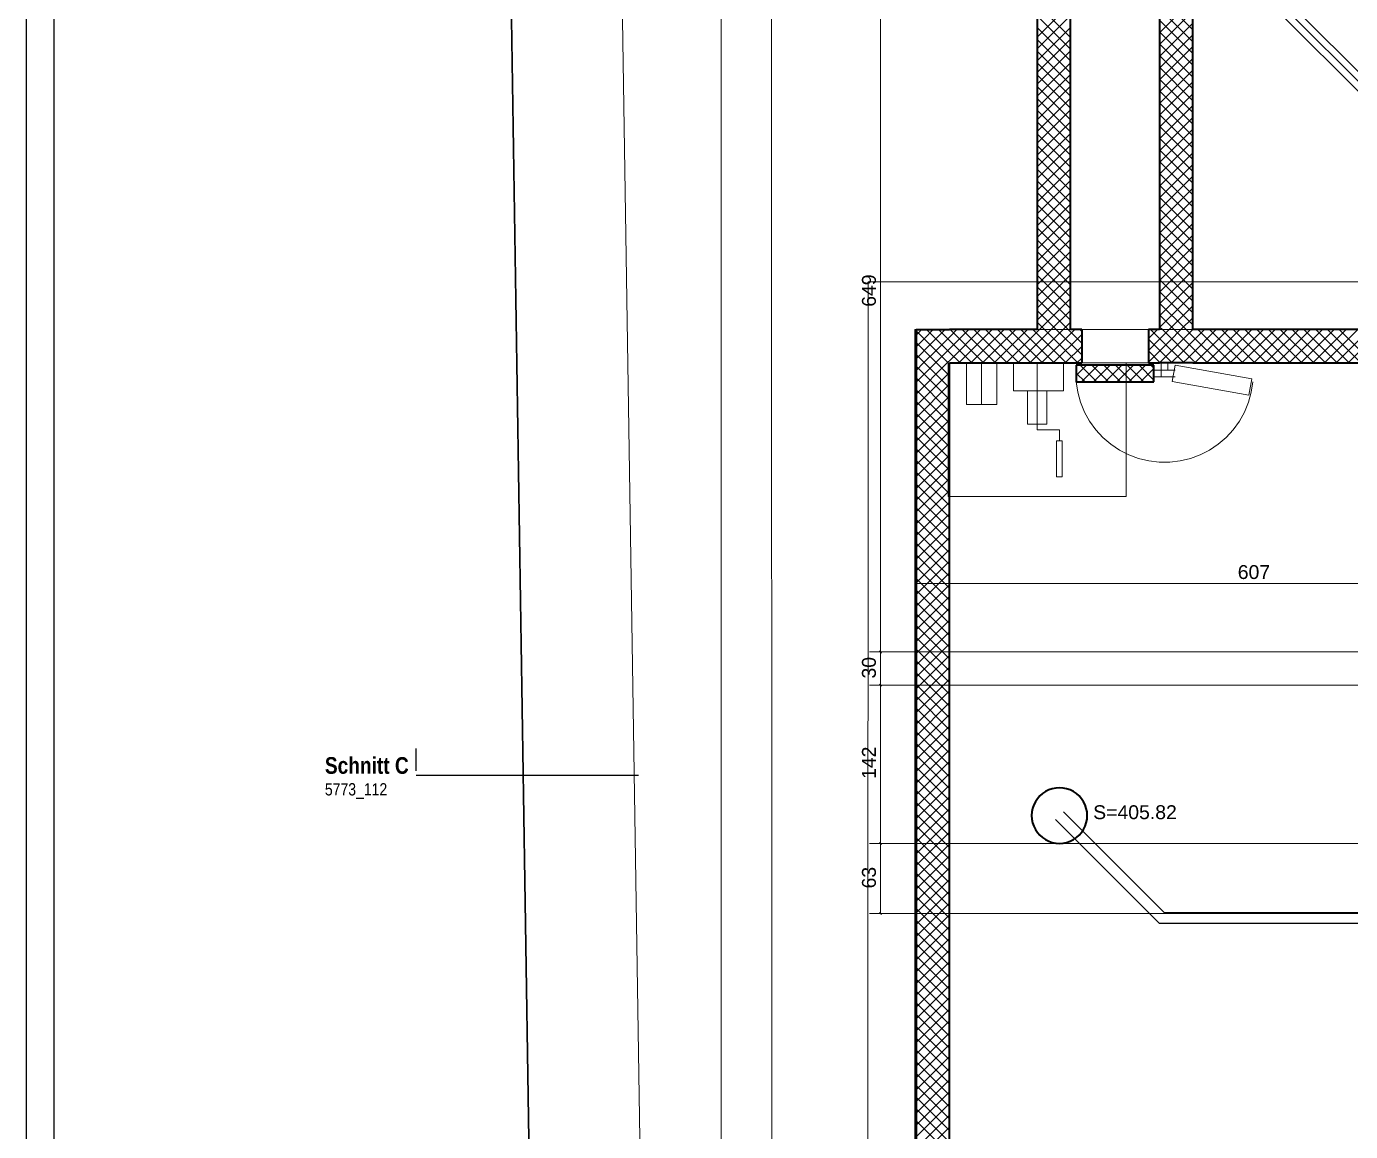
# Model space of a CAD drawing. Extents: x -1 to 1342, y -35 to 723.
# Drawn here: x 0 to 238.2, y 248.7 to 447.6 of the extents above; entities that cross this region are included whole.
import ezdxf
from ezdxf.lldxf.tags import DXFTag

# ---------------------------------------------------------------- set-up
doc = ezdxf.new("R2010")
doc.units = 0
doc.layers.get('0').update_dxf_attribs({"lineweight": 18})
for name, color, linetype, lineweight in [('-1._UG_2_005 Situation', 7, 'Continuous', 18), ('-1._UG_3_000-3 Kataster Parzellengrenzen', 7, 'Continuous', 25), ('-1._UG_3_005 Türen_Tore Neu', 7, 'Continuous', 25), ('-1._UG_3_010 Aussenwände Bauteilschraffuren Neu', 7, 'Continuous', 25), ('-1._UG_3_010 Aussenwände Neu', 7, 'Continuous', 25), ('-1._UG_3_010 Fenster Neu', 7, 'Continuous', 25), ('-1._UG_3_015 Innenwände Bauteilschraffuren Neu', 7, 'Continuous', 25), ('-1._UG_3_015 Innenwände Neu', 7, 'Continuous', 25), ('-1._UG_3_027 Oberhalb Neu', 7, 'Continuous', 25), ('-1._UG_3_035 Decken Neu', 7, 'Continuous', 25), ('-1._UG_3_200 Schnittlinien', 7, 'Continuous', 25)]:
    doc.layers.add(name, color=color, linetype=linetype, lineweight=lineweight)
for name, color, linetype, lineweight, true_color in [('GP_Kopf', 7, 'Continuous', 25, 0xffff80), ('H_Erdsondenbohrung', 7, 'Continuous', 35, 0xff6600), ('H_Sole_RL', 7, 'Nova_107-A0SKLQJ9LL', 25, 0xaf5f5f), ('H_Sole_VL', 7, 'Continuous', 25, 0x6d3636), ('S_Schmutzwasser', 7, 'Continuous', 18, 0xcc6600), ('S_Schmutzwasser-A0SKLQJALL', 7, 'Continuous', 18, 0xcc6600), ('S_Schmutzwasser@DELETE-EINSTRICH', 7, 'Continuous', 18, 0xcc6600), ('X_Geometrie', 3, 'Continuous', 18, 0x00ff00), ('X_Mass', 7, 'Continuous', 18, 0x0080ff)]:
    doc.layers.add(name, color=color, linetype=linetype, lineweight=lineweight, true_color=true_color)
doc.styles.get("Standard").update_dxf_attribs({"font": 'arial.ttf'})
tags = doc.linetypes.add('efa_dash (2)', pattern=[3, 1.5, -1.5]).pattern_tags.tags
tags[6:7] = [DXFTag(74, 4), DXFTag(75, 0), DXFTag(340, '0'), DXFTag(46, 1.0), DXFTag(50, 0.0), DXFTag(44, 0.0), DXFTag(45, 0.0)]
tags[4:5] = [DXFTag(74, 4), DXFTag(75, 0), DXFTag(340, '0'), DXFTag(46, 1.0), DXFTag(50, 0.0), DXFTag(44, 0.0), DXFTag(45, 0.0)]
tags = doc.linetypes.add('Nova_107-A0SKLQJ9LL', pattern=[12, 4, -4, 4]).pattern_tags.tags
tags[8:9] = [DXFTag(74, 4), DXFTag(75, 0), DXFTag(340, '0'), DXFTag(46, 0.0), DXFTag(50, 0.0), DXFTag(44, 0.0), DXFTag(45, 0.0)]
tags[6:7] = [DXFTag(74, 4), DXFTag(75, 0), DXFTag(340, '0'), DXFTag(46, 0.0), DXFTag(50, 0.0), DXFTag(44, 0.0), DXFTag(45, 0.0)]
tags[4:5] = [DXFTag(74, 4), DXFTag(75, 0), DXFTag(340, '0'), DXFTag(46, 0.0), DXFTag(50, 0.0), DXFTag(44, 0.0), DXFTag(45, 0.0)]
tags = doc.linetypes.add('Strich 1_0.5mm', pattern=[0.0055, 0.005, -0.0005]).pattern_tags.tags
tags[6:7] = [DXFTag(74, 4), DXFTag(75, 0), DXFTag(340, '0'), DXFTag(46, 1.0), DXFTag(50, 0.0), DXFTag(44, 0.0), DXFTag(45, 0.0)]
tags[4:5] = [DXFTag(74, 4), DXFTag(75, 0), DXFTag(340, '0'), DXFTag(46, 1.0), DXFTag(50, 0.0), DXFTag(44, 0.0), DXFTag(45, 0.0)]
tags = doc.linetypes.add('Strich 1_0.5mm-A0SKLQRWLL', pattern=[0.0055, 0.005, -0.0005]).pattern_tags.tags
tags[6:7] = [DXFTag(74, 4), DXFTag(75, 0), DXFTag(340, '0'), DXFTag(46, 1.0), DXFTag(50, 0.0), DXFTag(44, 0.0), DXFTag(45, 0.0)]
tags[4:5] = [DXFTag(74, 4), DXFTag(75, 0), DXFTag(340, '0'), DXFTag(46, 1.0), DXFTag(50, 0.0), DXFTag(44, 0.0), DXFTag(45, 0.0)]
tags = doc.linetypes.add('Strich 2_1mm-A0SKLQRVLL', pattern=[0.003, 0.002, -0.001]).pattern_tags.tags
tags[6:7] = [DXFTag(74, 4), DXFTag(75, 0), DXFTag(340, '0'), DXFTag(46, 1.0), DXFTag(50, 0.0), DXFTag(44, 0.0), DXFTag(45, 0.0)]
tags[4:5] = [DXFTag(74, 4), DXFTag(75, 0), DXFTag(340, '0'), DXFTag(46, 1.0), DXFTag(50, 0.0), DXFTag(44, 0.0), DXFTag(45, 0.0)]
tags = doc.linetypes.add('Strich 3_1mm Kanten', pattern=[0.004, 0.003, -0.001]).pattern_tags.tags
tags[6:7] = [DXFTag(74, 4), DXFTag(75, 0), DXFTag(340, '0'), DXFTag(46, 1.0), DXFTag(50, 0.0), DXFTag(44, 0.0), DXFTag(45, 0.0)]
tags[4:5] = [DXFTag(74, 4), DXFTag(75, 0), DXFTag(340, '0'), DXFTag(46, 1.0), DXFTag(50, 0.0), DXFTag(44, 0.0), DXFTag(45, 0.0)]
tags = doc.linetypes.add('STRICHLINIE2', pattern=[9.525, 6.35, -3.175]).pattern_tags.tags
tags[6:7] = [DXFTag(74, 4), DXFTag(75, 0), DXFTag(340, '0'), DXFTag(46, 0.0), DXFTag(50, 0.0), DXFTag(44, 0.0), DXFTag(45, 0.0)]
tags[4:5] = [DXFTag(74, 4), DXFTag(75, 0), DXFTag(340, '0'), DXFTag(46, 0.0), DXFTag(50, 0.0), DXFTag(44, 0.0), DXFTag(45, 0.0)]
tags = doc.linetypes.add('Strichpunkt 3_1_1mm Achsen', pattern=[0.005, 0.003, -0.001, 0, -0.001]).pattern_tags.tags
tags[10:11] = [DXFTag(74, 4), DXFTag(75, 0), DXFTag(340, '0'), DXFTag(46, 1.0), DXFTag(50, 0.0), DXFTag(44, 0.0), DXFTag(45, 0.0)]
tags[8:9] = [DXFTag(74, 4), DXFTag(75, 0), DXFTag(340, '0'), DXFTag(46, 1.0), DXFTag(50, 0.0), DXFTag(44, 0.0), DXFTag(45, 0.0)]
tags[6:7] = [DXFTag(74, 4), DXFTag(75, 0), DXFTag(340, '0'), DXFTag(46, 1.0), DXFTag(50, 0.0), DXFTag(44, 0.0), DXFTag(45, 0.0)]
tags[4:5] = [DXFTag(74, 4), DXFTag(75, 0), DXFTag(340, '0'), DXFTag(46, 1.0), DXFTag(50, 0.0), DXFTag(44, 0.0), DXFTag(45, 0.0)]
tags = doc.linetypes.add('Strichpunkt 6_2_2mm Schnitt', pattern=[0.5, 0.3, -0.1, 0, -0.1]).pattern_tags.tags
tags[10:11] = [DXFTag(74, 4), DXFTag(75, 0), DXFTag(340, '0'), DXFTag(46, 1.0), DXFTag(50, 0.0), DXFTag(44, 0.0), DXFTag(45, 0.0)]
tags[8:9] = [DXFTag(74, 4), DXFTag(75, 0), DXFTag(340, '0'), DXFTag(46, 1.0), DXFTag(50, 0.0), DXFTag(44, 0.0), DXFTag(45, 0.0)]
tags[6:7] = [DXFTag(74, 4), DXFTag(75, 0), DXFTag(340, '0'), DXFTag(46, 1.0), DXFTag(50, 0.0), DXFTag(44, 0.0), DXFTag(45, 0.0)]
tags[4:5] = [DXFTag(74, 4), DXFTag(75, 0), DXFTag(340, '0'), DXFTag(46, 1.0), DXFTag(50, 0.0), DXFTag(44, 0.0), DXFTag(45, 0.0)]
tags = doc.linetypes.add('STRICHPUNKT2', pattern=[12.7, 6.35, -3.175, 0, -3.175]).pattern_tags.tags
tags[10:11] = [DXFTag(74, 4), DXFTag(75, 0), DXFTag(340, '0'), DXFTag(46, 0.0), DXFTag(50, 0.0), DXFTag(44, 0.0), DXFTag(45, 0.0)]
tags[8:9] = [DXFTag(74, 4), DXFTag(75, 0), DXFTag(340, '0'), DXFTag(46, 0.0), DXFTag(50, 0.0), DXFTag(44, 0.0), DXFTag(45, 0.0)]
tags[6:7] = [DXFTag(74, 4), DXFTag(75, 0), DXFTag(340, '0'), DXFTag(46, 0.0), DXFTag(50, 0.0), DXFTag(44, 0.0), DXFTag(45, 0.0)]
tags[4:5] = [DXFTag(74, 4), DXFTag(75, 0), DXFTag(340, '0'), DXFTag(46, 0.0), DXFTag(50, 0.0), DXFTag(44, 0.0), DXFTag(45, 0.0)]
tags = doc.linetypes.add('Unsichtbare Linie', pattern='A,0,[1,5773_032 -1.UG1.shx,S=10,R=0,X=0,Y=0],-10,0', length=10).pattern_tags.tags
tags[14:15] = [DXFTag(74, 4), DXFTag(75, 0), DXFTag(340, '0'), DXFTag(46, 1.0), DXFTag(50, 0.0), DXFTag(44, 0.0), DXFTag(45, 0.0)]
tags[12:13] = [DXFTag(74, 4), DXFTag(75, 0), DXFTag(340, '0'), DXFTag(46, 1.0), DXFTag(50, 0.0), DXFTag(44, 0.0), DXFTag(45, 0.0)]

# ---------------------------------------------------------------- blocks, each defined once
blk = doc.blocks.new('Polygon-A0SKLQGTLL')
at = {"color": 0, "linetype": 'ByBlock', "lineweight": -2, "ltscale": 0.25}
blk.add_line((0, 0), (0, 600.03), dxfattribs=at)
blk = doc.blocks.new('Polygon-A0SKLQGZLL', base_point=(5, 5))
at = {"color": 0, "linetype": 'ByBlock', "lineweight": -2, "ltscale": 0.25}
blk.add_line((5, 5), (5, 595.03), dxfattribs=at)
blk = doc.blocks.new('Polylinie-A0SKLQINLL', base_point=(159.84, 119.83))
at = {"color": 0, "linetype": 'ByBlock', "lineweight": -2, "ltscale": 0.36}
for p, q in [((181.84, 480.83), (181.84, 393.03)), ((159.84, 393.03), (159.84, 119.83)), ((181.84, 393.03), (159.84, 393.03))]:
    blk.add_line(p, q, dxfattribs=at)
blk = doc.blocks.new('Blockreferenz-A0SKLQITLL', base_point=(106.71, 115.33))
at = {"color": 0, "linetype": 'ByBlock', "lineweight": -2, "ltscale": 130000}
blk.add_line((106.71, 484), (111.42, 178.85), dxfattribs=at)
blk = doc.blocks.new('Referenz-A0SKLQJBLL', base_point=(90.89, 84.23))
at = {"layer": 'H_Erdsondenbohrung', "linetype": 'Continuous', "ltscale": 0.35}
for p, q in [((183.34, 309.92), (182.8, 309.56)), ((183.93, 310.21), (183.34, 309.92)), ((184.55, 310.42), (183.93, 310.21)), ((185.19, 310.55), (184.55, 310.42)), ((185.84, 310.59), (185.19, 310.55)), ((186.49, 310.55), (185.84, 310.59)), ((187.14, 310.42), (186.49, 310.55)), ((187.75, 310.21), (187.14, 310.42)), ((188.34, 309.92), (187.75, 310.21)), ((188.89, 309.56), (188.34, 309.92)), ((181.22, 307.5), (181.01, 306.88)), ((181.51, 308.09), (181.22, 307.5)), ((181.87, 308.63), (181.51, 308.09)), ((182.31, 309.12), (181.87, 308.63)), ((182.8, 309.56), (182.31, 309.12)), ((189.38, 309.12), (188.89, 309.56)), ((189.81, 308.63), (189.38, 309.12)), ((190.17, 308.09), (189.81, 308.63)), ((190.46, 307.5), (190.17, 308.09)), ((190.67, 306.88), (190.46, 307.5)), ((180.88, 306.24), (180.84, 305.59)), ((180.84, 305.59), (180.88, 304.94)), ((181.01, 306.88), (180.88, 306.24)), ((180.88, 304.94), (181.01, 304.29)), ((190.8, 306.24), (190.67, 306.88)), ((190.67, 304.29), (190.8, 304.94)), ((190.84, 305.59), (190.8, 306.24)), ((190.8, 304.94), (190.84, 305.59)), ((181.01, 304.29), (181.22, 303.68)), ((181.22, 303.68), (181.51, 303.09)), ((181.51, 303.09), (181.87, 302.55)), ((181.87, 302.55), (182.31, 302.05)), ((189.38, 302.05), (189.81, 302.55)), ((189.81, 302.55), (190.17, 303.09)), ((190.17, 303.09), (190.46, 303.68)), ((190.46, 303.68), (190.67, 304.29)), ((182.31, 302.05), (182.8, 301.62)), ((182.8, 301.62), (183.34, 301.26)), ((183.34, 301.26), (183.93, 300.97)), ((183.93, 300.97), (184.55, 300.76)), ((184.55, 300.76), (185.19, 300.63)), ((185.19, 300.63), (185.84, 300.59)), ((185.84, 300.59), (186.49, 300.63)), ((186.49, 300.63), (187.14, 300.76)), ((187.14, 300.76), (187.75, 300.97)), ((187.75, 300.97), (188.34, 301.26)), ((188.34, 301.26), (188.89, 301.62)), ((188.89, 301.62), (189.38, 302.05))]:
    blk.add_line(p, q, dxfattribs=at)
at = {"layer": 'H_Sole_RL', "linetype": 'Nova_107-A0SKLQJ9LL', "lineweight": -2, "ltscale": 0.25}
for p, q in [((186.56, 306.28), (204.67, 288.16)), ((204.67, 288.16), (307.09, 288.16))]:
    blk.add_line(p, q, dxfattribs=at)
at = {"layer": 'H_Sole_VL', "linetype": 'Continuous', "lineweight": -2, "ltscale": 0.25}
for p, q in [((203.85, 286.16), (185.13, 304.88)), ((306.26, 286.16), (203.85, 286.16))]:
    blk.add_line(p, q, dxfattribs=at)
at = {"layer": 'S_Schmutzwasser-A0SKLQJALL', "color": 1, "linetype": 'Continuous', "ltscale": 0.18, "true_color": 0xff0000, "insert": (191.91, 307.45), "char_height": 2.5, "attachment_point": 1}
blk.add_mtext('{\\fArial;S=405.82}', dxfattribs=at)
blk = doc.blocks.new('Abwasserleitung-A0SKLQJJLL', base_point=(197.1, 329.05))
at = {"color": 0, "linetype": 'ByBlock', "lineweight": -2, "ltscale": 0.18}
for p, q in [((197.1, 464.77), (212.5, 464.77)), ((212.5, 464.77), (287.32, 389.96)), ((287.32, 389.96), (287.32, 329.05))]:
    blk.add_line(p, q, dxfattribs=at)
blk = doc.blocks.new('Polylinie-A0SKLQLFLL', base_point=(124.96, 97.02))
at = {"color": 0, "linetype": 'ByBlock', "lineweight": -2, "ltscale": 0.18}
for p, q in [((124.96, 501.74), (124.96, 115.72)), ((134.08, 119.14), (134.04, 492.66))]:
    blk.add_line(p, q, dxfattribs=at)
blk = doc.blocks.new('Rohr-A0SKLQNJLL', base_point=(212.5, 389.96))
at = {"color": 0, "linetype": 'ByBlock', "lineweight": -2, "ltscale": 0.18}
for p, q in [((213.82, 464.34), (214.01, 464.52)), ((214.02, 464.51), (213.84, 464.32)), ((214.01, 464.52), (214.15, 464.66)), ((214.16, 464.65), (214.02, 464.51)), ((214.15, 464.66), (214.24, 464.74)), ((214.24, 464.74), (214.16, 464.65)), ((214.24, 464.74), (214.27, 464.77)), ((214.27, 464.77), (214.24, 464.74)), ((287.32, 391.72), (214.27, 464.77)), ((212.5, 463), (212.53, 463.04)), ((212.54, 463.03), (212.5, 463)), ((285.55, 389.96), (212.5, 463)), ((212.53, 463.04), (212.62, 463.13)), ((212.63, 463.12), (212.54, 463.03)), ((212.62, 463.13), (212.76, 463.27)), ((212.77, 463.26), (212.63, 463.12)), ((212.76, 463.27), (212.94, 463.45)), ((212.95, 463.44), (212.77, 463.26)), ((212.94, 463.45), (213.15, 463.67)), ((213.17, 463.65), (212.95, 463.44)), ((213.15, 463.67), (213.38, 463.9)), ((213.4, 463.88), (213.17, 463.65)), ((213.38, 463.9), (213.61, 464.13)), ((213.62, 464.11), (213.4, 463.88)), ((213.61, 464.13), (213.82, 464.34)), ((213.84, 464.32), (213.62, 464.11)), ((286.2, 390.62), (286.43, 390.85)), ((286.44, 390.83), (286.22, 390.6)), ((286.43, 390.85), (286.66, 391.08)), ((286.67, 391.06), (286.44, 390.83)), ((286.66, 391.08), (286.87, 391.29)), ((286.89, 391.27), (286.67, 391.06)), ((286.87, 391.29), (287.05, 391.47)), ((287.07, 391.46), (286.89, 391.27)), ((287.05, 391.47), (287.2, 391.61)), ((287.21, 391.6), (287.07, 391.46)), ((287.2, 391.61), (287.29, 391.7)), ((287.29, 391.69), (287.21, 391.6)), ((287.29, 391.7), (287.32, 391.72)), ((287.32, 391.72), (287.29, 391.69)), ((285.55, 389.96), (285.58, 389.99)), ((285.58, 389.98), (285.55, 389.96)), ((285.58, 389.99), (285.67, 390.08)), ((285.67, 390.07), (285.58, 389.98)), ((285.67, 390.08), (285.8, 390.22)), ((285.82, 390.21), (285.67, 390.07)), ((285.8, 390.22), (285.99, 390.41)), ((286, 390.39), (285.82, 390.21)), ((285.99, 390.41), (286.2, 390.62)), ((286.22, 390.6), (286, 390.39))]:
    blk.add_line(p, q, dxfattribs=at)
at = {"color": 0, "linetype": 'STRICHPUNKT2', "lineweight": 25, "ltscale": 0.25}
blk.add_line((286.44, 390.84), (213.39, 463.89), dxfattribs=at)
blk = doc.blocks.new('Maß-A0SKLQPJLL', base_point=(150.31, 287.79))
at = {"color": 0, "linetype": 'ByBlock', "lineweight": -2, "ltscale": 0.18}
for p, q in [((153.83, 480.84), (153.45, 481.22)), ((151.64, 481.03), (181.84, 481.03)), ((153.64, 481.03), (153.64, 287.98)), ((151.64, 464.77), (195.84, 464.77)), ((153.83, 464.58), (153.45, 464.96)), ((151.64, 335.03), (281.34, 335.03)), ((153.83, 334.84), (153.45, 335.23)), ((151.64, 329.04), (287.33, 329.04)), ((153.83, 328.85), (153.45, 329.23)), ((151.64, 300.58), (317.94, 300.58)), ((153.83, 300.39), (153.45, 300.77)), ((151.64, 287.98), (300.42, 287.98)), ((153.83, 287.79), (153.45, 288.17))]:
    blk.add_line(p, q, dxfattribs=at)
at = {"color": 0, "linetype": 'ByBlock', "lineweight": -2, "ltscale": 0.18, "char_height": 2.5, "attachment_point": 1, "rotation": 90}
for s, insert in [('{\\fArial;81}', (150.31, 471.35)), ('{\\fArial;649}', (150.31, 397.14)), ('{\\fArial;30}', (150.31, 330.25)), ('{\\fArial;142}', (150.31, 312.18)), ('{\\fArial;63}', (150.31, 292.48))]:
    blk.add_mtext(s, dxfattribs=dict(at, insert=insert))
blk = doc.blocks.new('Maß-A0SKLQPNLL', base_point=(159.85, 287.88))
at = {"color": 0, "linetype": 'ByBlock', "lineweight": -2, "ltscale": 0.18}
for p, q in [((160.04, 349.33), (160.04, 334.76)), ((160.23, 347.52), (159.85, 347.14)), ((160.04, 347.33), (546.64, 347.33))]:
    blk.add_line(p, q, dxfattribs=at)
at = {"color": 0, "linetype": 'ByBlock', "lineweight": -2, "ltscale": 0.18, "insert": (217.92, 350.66), "char_height": 2.5, "attachment_point": 1}
blk.add_mtext('{\\fArial;607}', dxfattribs=at)
blk = doc.blocks.new('Referenz-A0SKLQRXLL', base_point=(5, 5))
at = {"layer": '-1._UG_3_000-3 Kataster Parzellengrenzen', "color": 0, "linetype": 'Continuous', "lineweight": -2, "ltscale": 62.5}
for p, q in [((91.42, 178.53), (86.4, 504.09)), ((86.4, 504.09), (91.42, 178.53))]:
    blk.add_line(p, q, dxfattribs=at)
at = {"layer": '-1._UG_3_005 Türen_Tore Neu', "color": 0, "linetype": 'Strich 2_1mm-A0SKLQRVLL', "lineweight": 13, "ltscale": 16.9}
for p, q in [((165.84, 363.03), (165.84, 387.03)), ((197.84, 363.03), (197.84, 387.03)), ((197.84, 363.03), (165.84, 363.03))]:
    blk.add_line(p, q, dxfattribs=at)
at = {"layer": '-1._UG_3_005 Türen_Tore Neu', "color": 0, "linetype": 'Strichpunkt 3_1_1mm Achsen', "lineweight": 13, "ltscale": 16.9}
for p, q in [((169.09, 379.53), (169.09, 387.03)), ((174.59, 387.03), (174.59, 379.53)), ((177.57, 382.03), (177.57, 387.03)), ((186.57, 387.03), (186.57, 382.03)), ((186.57, 382.03), (177.57, 382.03)), ((178.34, 382.03), (181.84, 382.03)), ((180.09, 376.03), (180.09, 382.03)), ((183.59, 382.03), (183.59, 376.03)), ((174.59, 379.53), (169.09, 379.53)), ((183.59, 376.03), (180.09, 376.03)), ((181.84, 376.03), (181.84, 375.03)), ((185.84, 375.03), (181.84, 375.03)), ((182.82, 375.03), (185.84, 375.03)), ((185.84, 375.03), (185.84, 373.03)), ((185.34, 373.03), (186.34, 373.03)), ((185.34, 366.53), (185.34, 373.03)), ((186.34, 373.03), (186.34, 366.53)), ((186.34, 366.53), (185.34, 366.53))]:
    blk.add_line(p, q, dxfattribs=at)
at = {"layer": '-1._UG_3_005 Türen_Tore Neu', "color": 0, "linetype": 'efa_dash (2)', "lineweight": 13, "ltscale": 16.9}
for p, q in [((171.84, 379.53), (171.84, 387.03)), ((181.84, 376.03), (181.84, 387.03))]:
    blk.add_line(p, q, dxfattribs=at)
at = {"layer": '-1._UG_3_005 Türen_Tore Neu', "color": 0, "linetype": 'Strich 1_0.5mm-A0SKLQRWLL', "lineweight": 13, "ltscale": 16.9}
for p, q in [((188.84, 386.63), (188.84, 383.63)), ((202.84, 386.63), (188.84, 386.63)), ((202.84, 383.63), (202.84, 386.63)), ((188.84, 383.63), (202.84, 383.63)), ((204.14, 385.73), (202.84, 385.73)), ((204.14, 384.53), (202.84, 384.53))]:
    blk.add_line(p, q, dxfattribs=at)
at = {"layer": '-1._UG_3_005 Türen_Tore Neu', "color": 0, "lineweight": 13}
for p, q in [((204.14, 387.03), (204.14, 384.53)), ((205.34, 387.03), (205.34, 385.73)), ((206.64, 386.63), (206.12, 383.67)), ((220.43, 384.2), (206.64, 386.63)), ((204.14, 385.73), (206.64, 385.73)), ((204.14, 384.53), (206.64, 384.53)), ((206.12, 383.67), (219.91, 381.24)), ((219.91, 381.24), (220.43, 384.2))]:
    blk.add_line(p, q, dxfattribs=at)
at = {"layer": '-1._UG_3_005 Türen_Tore Neu', "color": 0, "linetype": 'Strich 1_0.5mm-A0SKLQRWLL', "lineweight": 13, "ltscale": 2197}
for p, q in [((188.84, 383.63), (189.13, 381.76)), ((220.35, 381.76), (220.64, 383.63)), ((189.13, 381.76), (189.63, 379.95)), ((219.85, 379.95), (220.35, 381.76)), ((189.63, 379.95), (190.35, 378.2)), ((219.13, 378.2), (219.85, 379.95)), ((190.35, 378.2), (191.27, 376.56)), ((191.27, 376.56), (192.37, 375.03)), ((217.11, 375.03), (218.22, 376.56)), ((218.22, 376.56), (219.13, 378.2)), ((192.37, 375.03), (193.65, 373.64)), ((215.83, 373.64), (217.11, 375.03)), ((193.65, 373.64), (195.08, 372.41)), ((195.08, 372.41), (196.65, 371.36)), ((212.84, 371.36), (214.4, 372.41)), ((214.4, 372.41), (215.83, 373.64)), ((196.65, 371.36), (198.32, 370.5)), ((198.32, 370.5), (200.09, 369.85)), ((200.09, 369.85), (201.93, 369.41)), ((201.93, 369.41), (203.8, 369.19)), ((205.68, 369.19), (207.56, 369.41)), ((207.56, 369.41), (209.39, 369.85)), ((209.39, 369.85), (211.16, 370.5)), ((211.16, 370.5), (212.84, 371.36)), ((203.8, 369.19), (205.68, 369.19))]:
    blk.add_line(p, q, dxfattribs=at)
at = {"layer": '-1._UG_3_010 Aussenwände Bauteilschraffuren Neu', "color": 0, "linetype": 'Continuous', "lineweight": 0, "ltscale": 0.0169}
for p, q in [((209.84, 446.96), (203.84, 452.96)), ((181.84, 445.66), (187.84, 451.66)), ((187.84, 445.62), (181.84, 451.62)), ((203.84, 446.45), (209.84, 452.45)), ((209.84, 444.83), (203.84, 450.83)), ((203.84, 444.32), (209.84, 450.32)), ((181.84, 443.54), (187.84, 449.54)), ((187.84, 443.5), (181.84, 449.5)), ((209.84, 442.71), (203.84, 448.71)), ((203.84, 442.2), (209.84, 448.2)), ((181.84, 441.42), (187.84, 447.42)), ((187.84, 441.38), (181.84, 447.38)), ((209.84, 440.59), (203.84, 446.59)), ((203.84, 440.08), (209.84, 446.08)), ((181.84, 439.3), (187.84, 445.3)), ((187.84, 439.26), (181.84, 445.26)), ((181.84, 437.17), (187.84, 443.17)), ((187.84, 437.14), (181.84, 443.14)), ((209.84, 438.47), (203.84, 444.47)), ((203.84, 437.96), (209.84, 443.96)), ((181.84, 435.05), (187.84, 441.05)), ((187.84, 435.01), (181.84, 441.01)), ((209.84, 436.35), (203.84, 442.35)), ((203.84, 435.84), (209.84, 441.84)), ((181.84, 432.93), (187.84, 438.93)), ((187.84, 432.89), (181.84, 438.89)), ((209.84, 434.23), (203.84, 440.23)), ((203.84, 433.72), (209.84, 439.72)), ((181.84, 430.81), (187.84, 436.81)), ((187.84, 430.77), (181.84, 436.77)), ((209.84, 432.11), (203.84, 438.11)), ((203.84, 431.6), (209.84, 437.6)), ((209.84, 429.99), (203.84, 435.99)), ((181.84, 428.69), (187.84, 434.69)), ((187.84, 428.65), (181.84, 434.65)), ((203.84, 429.48), (209.84, 435.48)), ((209.84, 427.86), (203.84, 433.86)), ((181.84, 426.57), (187.84, 432.57)), ((187.84, 426.53), (181.84, 432.53)), ((203.84, 427.35), (209.84, 433.35)), ((209.84, 425.74), (203.84, 431.74)), ((203.84, 425.23), (209.84, 431.23)), ((181.84, 424.45), (187.84, 430.45)), ((187.84, 424.41), (181.84, 430.41)), ((209.84, 423.62), (203.84, 429.62)), ((203.84, 423.11), (209.84, 429.11)), ((181.84, 422.32), (187.84, 428.32)), ((187.84, 422.29), (181.84, 428.29)), ((209.84, 421.5), (203.84, 427.5)), ((203.84, 420.99), (209.84, 426.99)), ((181.84, 420.2), (187.84, 426.2)), ((187.84, 420.17), (181.84, 426.17)), ((181.84, 418.08), (187.84, 424.08)), ((187.84, 418.04), (181.84, 424.04)), ((209.84, 419.38), (203.84, 425.38)), ((203.84, 418.87), (209.84, 424.87)), ((181.84, 415.96), (187.84, 421.96)), ((187.84, 415.92), (181.84, 421.92)), ((209.84, 417.26), (203.84, 423.26)), ((203.84, 416.75), (209.84, 422.75)), ((181.84, 413.84), (187.84, 419.84)), ((187.84, 413.8), (181.84, 419.8)), ((209.84, 415.14), (203.84, 421.14)), ((203.84, 414.63), (209.84, 420.63)), ((181.84, 411.72), (187.84, 417.72)), ((187.84, 411.68), (181.84, 417.68)), ((209.84, 413.01), (203.84, 419.01)), ((203.84, 412.5), (209.84, 418.5)), ((209.84, 410.89), (203.84, 416.89)), ((181.84, 409.6), (187.84, 415.6)), ((187.84, 409.56), (181.84, 415.56)), ((203.84, 410.38), (209.84, 416.38)), ((209.84, 408.77), (203.84, 414.77)), ((181.84, 407.48), (187.84, 413.48)), ((187.84, 407.44), (181.84, 413.44)), ((203.84, 408.26), (209.84, 414.26)), ((209.84, 406.65), (203.84, 412.65)), ((203.84, 406.14), (209.84, 412.14)), ((181.84, 405.35), (187.84, 411.35)), ((187.84, 405.32), (181.84, 411.32)), ((209.84, 404.53), (203.84, 410.53)), ((203.84, 404.02), (209.84, 410.02)), ((181.84, 403.23), (187.84, 409.23)), ((187.84, 403.19), (181.84, 409.19)), ((209.84, 402.41), (203.84, 408.41)), ((203.84, 401.9), (209.84, 407.9)), ((181.84, 401.11), (187.84, 407.11)), ((187.84, 401.07), (181.84, 407.07)), ((181.84, 398.99), (187.84, 404.99)), ((209.84, 400.29), (203.84, 406.29)), ((203.84, 399.78), (209.84, 405.78)), ((187.84, 398.95), (181.84, 404.95)), ((181.84, 396.87), (187.84, 402.87)), ((187.84, 396.83), (181.84, 402.83)), ((209.84, 398.17), (203.84, 404.17)), ((203.84, 397.66), (209.84, 403.66)), ((181.84, 394.75), (187.84, 400.75)), ((187.84, 394.71), (181.84, 400.71)), ((209.84, 396.04), (203.84, 402.04)), ((203.84, 395.53), (209.84, 401.53)), ((187.4, 393.03), (181.84, 398.59)), ((182.24, 393.03), (187.84, 398.63)), ((209.84, 393.92), (203.84, 399.92)), ((203.84, 393.41), (209.84, 399.41)), ((185.28, 393.03), (181.84, 396.47)), ((184.36, 393.03), (187.84, 396.5)), ((208.61, 393.03), (203.84, 397.8)), ((206.49, 393.03), (203.84, 395.68)), ((205.58, 393.03), (209.84, 397.29)), ((183.16, 393.03), (181.84, 394.35)), ((186.49, 393.03), (187.84, 394.38)), ((204.37, 393.03), (203.84, 393.56)), ((207.7, 393.03), (209.84, 395.17)), ((209.82, 393.03), (209.84, 393.05)), ((165.82, 387.03), (160.04, 392.81)), ((160.04, 392.04), (160.54, 392.53)), ((160.04, 389.92), (161.6, 391.47)), ((163.7, 387.03), (160.04, 390.69)), ((160.54, 392.53), (161.03, 393.03)), ((161.6, 391.47), (163.15, 393.03)), ((166.04, 388.93), (161.95, 393.03)), ((162.66, 390.41), (165.27, 393.03)), ((163.72, 389.35), (166.04, 391.68)), ((166.04, 391.05), (164.07, 393.03)), ((166.04, 391.68), (167.39, 393.03)), ((166.04, 389.55), (169.52, 393.03)), ((166.04, 387.43), (171.64, 393.03)), ((170.07, 387.03), (166.04, 391.05)), ((172.19, 387.03), (166.19, 393.03)), ((167.76, 387.03), (173.76, 393.03)), ((174.31, 387.03), (168.31, 393.03)), ((169.88, 387.03), (175.88, 393.03)), ((176.43, 387.03), (170.43, 393.03)), ((172, 387.03), (178, 393.03)), ((178.55, 387.03), (172.55, 393.03)), ((174.12, 387.03), (180.12, 393.03)), ((180.67, 387.03), (174.67, 393.03)), ((176.24, 387.03), (182.24, 393.03)), ((182.79, 387.03), (176.79, 393.03)), ((178.36, 387.03), (184.36, 393.03)), ((184.92, 387.03), (178.92, 393.03)), ((180.49, 387.03), (186.49, 393.03)), ((187.04, 387.03), (181.04, 393.03)), ((182.61, 387.03), (188.61, 393.03)), ((189.16, 387.03), (183.16, 393.03)), ((184.73, 387.03), (189.84, 392.14)), ((189.84, 388.47), (185.28, 393.03)), ((189.84, 390.59), (187.4, 393.03)), ((189.84, 392.71), (189.52, 393.03)), ((201.84, 391.41), (203.46, 393.03)), ((203.84, 389.32), (201.84, 391.32)), ((201.84, 389.29), (203.84, 391.29)), ((203.84, 391.44), (202.25, 393.03)), ((203.84, 391.29), (204.71, 392.16)), ((208.25, 387.03), (203.84, 391.44)), ((203.84, 389.17), (205.77, 391.1)), ((209.84, 387.56), (204.37, 393.03)), ((204.71, 392.16), (205.58, 393.03)), ((205.77, 391.1), (207.7, 393.03)), ((209.84, 389.68), (206.49, 393.03)), ((206.83, 390.04), (209.82, 393.03)), ((207.89, 388.98), (209.84, 390.93)), ((209.84, 391.8), (208.61, 393.03)), ((160.04, 387.8), (162.66, 390.41)), ((161.58, 387.03), (160.04, 388.57)), ((161.39, 387.03), (163.72, 389.35)), ((163.52, 387.03), (164.78, 388.29)), ((164.78, 388.29), (166.04, 389.55)), ((167.95, 387.03), (166.04, 388.93)), ((186.85, 387.03), (189.84, 390.02)), ((203.84, 387.19), (201.84, 389.19)), ((201.84, 387.17), (203.84, 389.17)), ((203.84, 387.05), (206.83, 390.04)), ((206.13, 387.03), (203.84, 389.32)), ((205.94, 387.03), (207.89, 388.98)), ((208.95, 387.92), (209.84, 388.81)), ((160.04, 385.68), (161.39, 387.03)), ((160.04, 383.55), (163.52, 387.03)), ((160.04, 381.43), (165.64, 387.03)), ((166.04, 380.45), (160.04, 386.45)), ((166.04, 382.57), (161.58, 387.03)), ((166.04, 384.69), (163.7, 387.03)), ((165.64, 387.03), (165.84, 387.23)), ((166.04, 386.81), (165.82, 387.03)), ((165.84, 387.23), (166.04, 387.43)), ((188.84, 384.78), (190.69, 386.63)), ((188.97, 387.03), (189.84, 387.9)), ((192.56, 383.63), (189.56, 386.63)), ((189.81, 383.63), (192.81, 386.63)), ((194.68, 383.63), (191.68, 386.63)), ((191.94, 383.63), (194.94, 386.63)), ((196.8, 383.63), (193.8, 386.63)), ((194.06, 383.63), (197.06, 386.63)), ((198.92, 383.63), (195.92, 386.63)), ((196.18, 383.63), (199.18, 386.63)), ((201.04, 383.63), (198.04, 386.63)), ((198.3, 383.63), (201.3, 386.63)), ((202.84, 383.95), (200.17, 386.63)), ((200.42, 383.63), (202.84, 386.05)), ((201.89, 387.03), (201.84, 387.07)), ((202.84, 386.07), (202.29, 386.63)), ((203.82, 387.03), (203.84, 387.05)), ((204.01, 387.03), (203.84, 387.19)), ((208.06, 387.03), (208.95, 387.92)), ((160.04, 379.31), (166.04, 385.31)), ((166.04, 378.33), (160.04, 384.33)), ((190.44, 383.63), (188.84, 385.22)), ((202.54, 383.63), (202.84, 383.93)), ((160.04, 377.19), (166.04, 383.19)), ((166.04, 376.2), (160.04, 382.2)), ((160.04, 375.07), (166.04, 381.07)), ((166.04, 374.08), (160.04, 380.08)), ((160.04, 372.95), (166.04, 378.95)), ((166.04, 371.96), (160.04, 377.96)), ((160.04, 370.83), (166.04, 376.83)), ((166.04, 369.84), (160.04, 375.84)), ((160.04, 368.7), (166.04, 374.7)), ((166.04, 367.72), (160.04, 373.72)), ((160.04, 366.58), (166.04, 372.58)), ((166.04, 365.6), (160.04, 371.6)), ((160.04, 364.46), (166.04, 370.46)), ((166.04, 363.48), (160.04, 369.48)), ((160.04, 362.34), (166.04, 368.34)), ((166.04, 361.36), (160.04, 367.36)), ((160.04, 360.22), (166.04, 366.22)), ((166.04, 359.23), (160.04, 365.23)), ((160.04, 358.1), (166.04, 364.1)), ((166.04, 357.11), (160.04, 363.11)), ((160.04, 355.98), (166.04, 361.98)), ((166.04, 354.99), (160.04, 360.99)), ((160.04, 353.86), (166.04, 359.86)), ((166.04, 352.87), (160.04, 358.87)), ((160.04, 351.73), (166.04, 357.73)), ((166.04, 350.75), (160.04, 356.75)), ((160.04, 349.61), (166.04, 355.61)), ((166.04, 348.63), (160.04, 354.63)), ((160.04, 347.49), (166.04, 353.49)), ((166.04, 346.51), (160.04, 352.51)), ((160.04, 345.37), (166.04, 351.37)), ((166.04, 344.38), (160.04, 350.38)), ((160.04, 343.25), (166.04, 349.25)), ((166.04, 342.26), (160.04, 348.26)), ((160.04, 341.13), (166.04, 347.13)), ((166.04, 340.14), (160.04, 346.14)), ((160.04, 339.01), (166.04, 345.01)), ((166.04, 338.02), (160.04, 344.02)), ((160.04, 336.89), (166.04, 342.89)), ((166.04, 335.9), (160.04, 341.9)), ((160.04, 334.76), (166.04, 340.76)), ((166.04, 333.78), (160.04, 339.78)), ((160.04, 332.64), (166.04, 338.64)), ((166.04, 331.66), (160.04, 337.66)), ((160.04, 330.52), (166.04, 336.52)), ((166.04, 329.54), (160.04, 335.54)), ((160.04, 328.4), (166.04, 334.4)), ((166.04, 327.41), (160.04, 333.41)), ((160.04, 326.28), (166.04, 332.28)), ((166.04, 325.29), (160.04, 331.29)), ((160.04, 324.16), (166.04, 330.16)), ((166.04, 323.17), (160.04, 329.17)), ((160.04, 322.04), (166.04, 328.04)), ((166.04, 321.05), (160.04, 327.05)), ((160.04, 319.91), (166.04, 325.91)), ((166.04, 318.93), (160.04, 324.93)), ((160.04, 317.79), (166.04, 323.79)), ((166.04, 316.81), (160.04, 322.81)), ((160.04, 315.67), (166.04, 321.67)), ((166.04, 314.69), (160.04, 320.69)), ((160.04, 313.55), (166.04, 319.55)), ((166.04, 312.56), (160.04, 318.56)), ((160.04, 311.43), (166.04, 317.43)), ((166.04, 310.44), (160.04, 316.44)), ((160.04, 309.31), (166.04, 315.31)), ((166.04, 308.32), (160.04, 314.32)), ((160.04, 307.19), (166.04, 313.19)), ((166.04, 306.2), (160.04, 312.2)), ((160.04, 305.07), (166.04, 311.07)), ((166.04, 304.08), (160.04, 310.08)), ((160.04, 302.94), (166.04, 308.94)), ((166.04, 301.96), (160.04, 307.96)), ((160.04, 300.82), (166.04, 306.82)), ((166.04, 299.84), (160.04, 305.84)), ((160.04, 298.7), (166.04, 304.7)), ((166.04, 297.72), (160.04, 303.72)), ((160.04, 296.58), (166.04, 302.58)), ((166.04, 295.59), (160.04, 301.59)), ((160.04, 294.46), (166.04, 300.46)), ((166.04, 293.47), (160.04, 299.47)), ((160.04, 292.34), (166.04, 298.34)), ((166.04, 291.35), (160.04, 297.35)), ((160.04, 290.22), (166.04, 296.22)), ((166.04, 289.23), (160.04, 295.23)), ((160.04, 288.09), (166.04, 294.09)), ((166.04, 287.11), (160.04, 293.11)), ((160.04, 285.97), (166.04, 291.97)), ((166.04, 284.99), (160.04, 290.99)), ((160.04, 283.85), (166.04, 289.85)), ((166.04, 282.87), (160.04, 288.87)), ((160.04, 281.73), (166.04, 287.73)), ((166.04, 280.74), (160.04, 286.74)), ((160.04, 279.61), (166.04, 285.61)), ((166.04, 278.62), (160.04, 284.62)), ((160.04, 277.49), (166.04, 283.49)), ((166.04, 276.5), (160.04, 282.5)), ((160.04, 275.37), (166.04, 281.37)), ((166.04, 274.38), (160.04, 280.38)), ((160.04, 273.25), (166.04, 279.25)), ((166.04, 272.26), (160.04, 278.26)), ((160.04, 271.12), (166.04, 277.12)), ((166.04, 270.14), (160.04, 276.14)), ((160.04, 269), (166.04, 275)), ((166.04, 268.02), (160.04, 274.02)), ((160.04, 266.88), (166.04, 272.88)), ((166.04, 265.9), (160.04, 271.9)), ((160.04, 264.76), (166.04, 270.76)), ((166.04, 263.77), (160.04, 269.77)), ((160.04, 262.64), (166.04, 268.64)), ((166.04, 261.65), (160.04, 267.65)), ((160.04, 260.52), (166.04, 266.52)), ((166.04, 259.53), (160.04, 265.53)), ((160.04, 258.4), (166.04, 264.4)), ((166.04, 257.41), (160.04, 263.41)), ((160.04, 256.27), (166.04, 262.27)), ((166.04, 255.29), (160.04, 261.29)), ((160.04, 254.15), (166.04, 260.15)), ((166.04, 253.17), (160.04, 259.17)), ((160.04, 252.03), (166.04, 258.03)), ((166.04, 251.05), (160.04, 257.05)), ((160.04, 249.91), (166.04, 255.91)), ((166.04, 248.93), (160.04, 254.93)), ((160.04, 247.79), (166.04, 253.79)), ((166.04, 246.8), (160.04, 252.8)), ((160.04, 245.67), (166.04, 251.67)), ((166.04, 244.68), (160.04, 250.68)), ((160.04, 243.55), (166.04, 249.55))]:
    blk.add_line(p, q, dxfattribs=at)
at = {"layer": '-1._UG_3_010 Aussenwände Neu', "color": 0, "lineweight": 35}
for p, q in [((181.84, 481.03), (181.84, 393.03)), ((187.84, 393.03), (187.84, 475.03)), ((203.84, 475.03), (203.84, 393.03)), ((209.84, 393.03), (209.84, 475.03)), ((160.04, 393.03), (166.04, 393.03)), ((160.04, 393.03), (160.04, 120.03)), ((181.84, 393.03), (166.04, 393.03)), ((189.84, 393.03), (187.84, 393.03)), ((189.84, 393.03), (189.84, 387.03)), ((201.84, 393.03), (201.84, 387.03)), ((203.84, 393.03), (201.84, 393.03)), ((166.04, 387.03), (189.84, 387.03)), ((166.04, 224.03), (166.04, 387.03)), ((188.84, 386.63), (188.84, 383.63)), ((202.84, 386.63), (188.84, 386.63)), ((201.84, 387.03), (203.84, 387.03)), ((202.84, 383.63), (202.84, 386.63)), ((209.84, 387.03), (203.84, 387.03)), ((188.84, 383.63), (202.84, 383.63))]:
    blk.add_line(p, q, dxfattribs=at)
at = {"layer": '-1._UG_3_010 Aussenwände Neu', "color": 0, "linetype": 'Unsichtbare Linie', "lineweight": 13, "ltscale": 16.9}
for p, q in [((181.84, 393.03), (181.84, 455.03)), ((203.84, 455.03), (203.84, 393.03)), ((203.84, 393.03), (181.84, 393.03))]:
    blk.add_line(p, q, dxfattribs=at)
at = {"layer": '-1._UG_3_010 Aussenwände Neu', "color": 0, "linetype": 'Strichpunkt 3_1_1mm Achsen', "lineweight": 13, "ltscale": 16.9}
for p, q in [((181.84, 393.03), (181.84, 455.03)), ((203.84, 455.03), (203.84, 393.03)), ((203.84, 393.03), (181.84, 393.03))]:
    blk.add_line(p, q, dxfattribs=at)
at = {"layer": '-1._UG_3_010 Fenster Neu', "color": 0, "lineweight": 35}
for p, q in [((189.84, 393.03), (189.84, 387.03)), ((201.84, 393.03), (201.84, 387.03))]:
    blk.add_line(p, q, dxfattribs=at)
at = {"layer": '-1._UG_3_010 Fenster Neu', "color": 0, "lineweight": 18}
for p, q in [((201.84, 393.03), (189.84, 393.03)), ((201.84, 387.03), (189.84, 387.03))]:
    blk.add_line(p, q, dxfattribs=at)
at = {"layer": '-1._UG_3_015 Innenwände Bauteilschraffuren Neu', "color": 0, "linetype": 'Continuous', "lineweight": 0, "ltscale": 0.0169}
for p, q in [((209.84, 390.93), (211.94, 393.03)), ((209.84, 388.81), (214.06, 393.03)), ((214.61, 387.03), (209.84, 391.8)), ((210.18, 387.03), (216.18, 393.03)), ((216.74, 387.03), (210.74, 393.03)), ((212.31, 387.03), (218.31, 393.03)), ((218.86, 387.03), (212.86, 393.03)), ((214.43, 387.03), (220.43, 393.03)), ((220.98, 387.03), (214.98, 393.03)), ((216.55, 387.03), (222.55, 393.03)), ((223.1, 387.03), (217.1, 393.03)), ((218.67, 387.03), (224.67, 393.03)), ((225.22, 387.03), (219.22, 393.03)), ((220.79, 387.03), (226.79, 393.03)), ((227.34, 387.03), (221.34, 393.03)), ((222.91, 387.03), (228.91, 393.03)), ((229.46, 387.03), (223.46, 393.03)), ((225.03, 387.03), (231.03, 393.03)), ((231.58, 387.03), (225.58, 393.03)), ((227.15, 387.03), (233.15, 393.03)), ((233.71, 387.03), (227.71, 393.03)), ((229.28, 387.03), (235.28, 393.03)), ((235.83, 387.03), (229.83, 393.03)), ((231.4, 387.03), (237.4, 393.03)), ((237.95, 387.03), (231.95, 393.03)), ((233.52, 387.03), (239.52, 393.03)), ((240.07, 387.03), (234.07, 393.03)), ((235.64, 387.03), (241.64, 393.03)), ((242.19, 387.03), (236.19, 393.03)), ((237.76, 387.03), (243.76, 393.03)), ((212.49, 387.03), (209.84, 389.68)), ((210.37, 387.03), (209.84, 387.56))]:
    blk.add_line(p, q, dxfattribs=at)
at = {"layer": '-1._UG_3_015 Innenwände Neu', "color": 0, "lineweight": 35}
for p, q in [((261.84, 393.03), (209.84, 393.03)), ((209.84, 387.03), (255.84, 387.03))]:
    blk.add_line(p, q, dxfattribs=at)
at = {"layer": '-1._UG_3_027 Oberhalb Neu', "color": 0, "linetype": 'Strichpunkt 6_2_2mm Schnitt', "lineweight": 13, "ltscale": 16.9}
for p, q in [((151.44, 401.63), (151.34, 196.03)), ((721.54, 401.63), (151.44, 401.63))]:
    blk.add_line(p, q, dxfattribs=at)
at = {"layer": '-1._UG_3_035 Decken Neu', "color": 0, "linetype": 'Strichpunkt 3_1_1mm Achsen', "lineweight": 13, "ltscale": 2197}
for p, q in [((203.84, 481.03), (203.84, 393.03)), ((203.84, 393.03), (506.64, 393.03))]:
    blk.add_line(p, q, dxfattribs=at)
at = {"layer": '-1._UG_3_035 Decken Neu', "color": 0, "linetype": 'Continuous', "lineweight": 13, "ltscale": 16.9}
for p, q in [((203.84, 393.03), (203.84, 481.03)), ((203.84, 393.03), (203.84, 481.03)), ((160.04, 120.03), (160.04, 393.03)), ((160.04, 393.03), (203.84, 393.03)), ((160.04, 120.03), (160.04, 393.03)), ((160.04, 393.03), (203.84, 393.03))]:
    blk.add_line(p, q, dxfattribs=at)
at = {"layer": '-1._UG_3_035 Decken Neu', "color": 0, "linetype": 'Strich 3_1mm Kanten', "lineweight": 13, "ltscale": 2197}
for p, q in [((203.84, 393.03), (203.84, 481.03)), ((160.04, 120.03), (160.04, 393.03)), ((160.04, 393.03), (203.84, 393.03))]:
    blk.add_line(p, q, dxfattribs=at)
at = {"layer": '-1._UG_3_200 Schnittlinien', "color": 0, "lineweight": -2}
blk.add_line((70.13, 313.67), (70.13, 317.67), dxfattribs=at)
at = {"layer": '-1._UG_3_200 Schnittlinien', "color": 0, "linetype": 'Strichpunkt 6_2_2mm Schnitt', "lineweight": -2, "ltscale": 62.5}
blk.add_line((70.13, 312.87), (110.13, 312.87), dxfattribs=at)
at = {"layer": '-1._UG_3_200 Schnittlinien', "color": 0, "linetype": 'Continuous', "lineweight": 13, "ltscale": 0.0169, "attachment_point": 1}
for s, insert, char_height in [('{\\fArial Narrow|b1|i0;Schnitt}', (53.69, 316.11), 3), ('{\\fArial Narrow|b1|i0;C}', (66.29, 316.11), 3), ('{\\fArial Narrow;5773_112}', (53.69, 311.42), 2.2)]:
    blk.add_mtext(s, dxfattribs=dict(at, insert=insert, char_height=char_height))

msp = doc.modelspace()

# ---------------------------------------------------------------- block references
at = {"layer": '-1._UG_2_005 Situation', "color": 9, "linetype": 'Strich 1_0.5mm', "lineweight": 13, "ltscale": 130, "true_color": 0xc0c0c0}
msp.add_blockref('Blockreferenz-A0SKLQITLL', (106.71, 115.33), dxfattribs=at)
at = {"color": 8, "lineweight": 25, "ltscale": 0.25, "true_color": 0x808080}
msp.add_blockref('Referenz-A0SKLQRXLL', (5, 5), dxfattribs=at)
at = {"color": 1, "linetype": 'STRICHLINIE2', "ltscale": 0.36, "true_color": 0xff0000}
msp.add_blockref('Polylinie-A0SKLQINLL', (159.84, 119.83), dxfattribs=at)
at = {"color": 9, "lineweight": 25, "ltscale": 0.25, "true_color": 0xc0c0c0}
msp.add_blockref('Referenz-A0SKLQJBLL', (90.89, 84.23), dxfattribs=at)
at = {"layer": 'GP_Kopf', "ltscale": 0.25}
for name, p in [('Polygon-A0SKLQGTLL', (0, 0)), ('Polygon-A0SKLQGZLL', (5, 5))]:
    msp.add_blockref(name, p, dxfattribs=at)
at = {"layer": 'S_Schmutzwasser', "ltscale": 0.18}
msp.add_blockref('Rohr-A0SKLQNJLL', (212.5, 389.96), dxfattribs=at)
at = {"layer": 'S_Schmutzwasser@DELETE-EINSTRICH', "ltscale": 0.18}
msp.add_blockref('Abwasserleitung-A0SKLQJJLL', (197.1, 329.05), dxfattribs=at)
at = {"layer": 'X_Geometrie', "color": 9, "ltscale": 0.18, "true_color": 0xc0c0c0}
msp.add_blockref('Polylinie-A0SKLQLFLL', (124.96, 97.02), dxfattribs=at)
at = {"layer": 'X_Mass', "ltscale": 0.18}
for name, p in [('Maß-A0SKLQPJLL', (150.31, 287.79)), ('Maß-A0SKLQPNLL', (159.85, 287.88))]:
    msp.add_blockref(name, p, dxfattribs=at)

doc.saveas('drawing.dxf')
